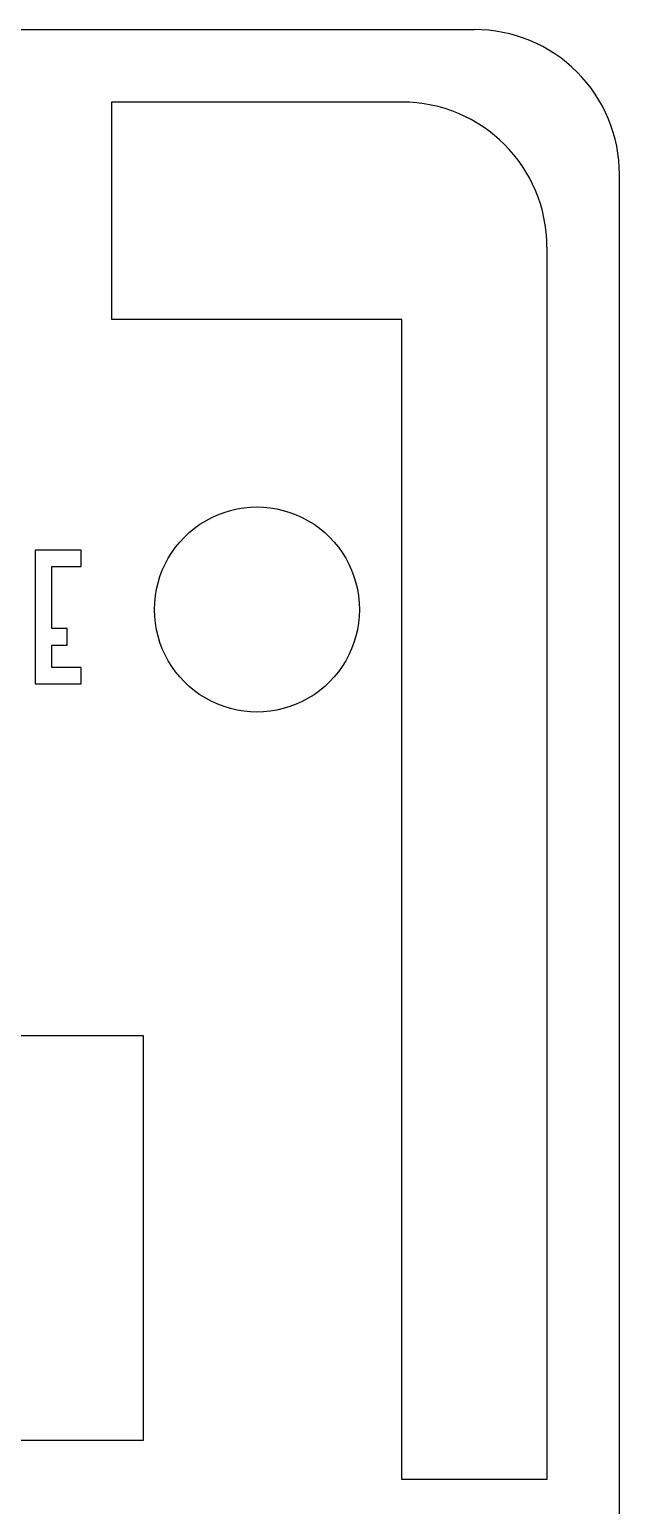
# Model space of a CAD drawing. Extents: x 22 to 393, y -202 to -22.
# Drawn here: x 372.2 to 392.5, y -73 to -22.1 of the extents above; entities that cross this region are included whole.
import ezdxf

# ---------------------------------------------------------------- set-up
doc = ezdxf.new("R2010")
doc.units = 0
doc.layers.get('0').update_dxf_attribs({"linetype": 'CONTINUOUS'})

msp = doc.modelspace()

# ---------------------------------------------------------------- linework, layer by layer
at = {"color": 7}
for points in [[(27.49804, -22.147459), (387.49986, -22.147459)], [(374.99798, -32.147439), (374.99798, -24.646819)], [(374.99798, -24.646819), (384.99796, -24.646819)], [(392.49858, -157.148459), (392.49858, -27.148719)], [(389.99922, -29.648079), (389.99922, -72.147359)], [(384.99796, -32.147439), (374.99798, -32.147439)], [(384.99796, -72.147359), (384.99796, -32.147439)], [(372.52402, -40.097639), (372.35384, -40.097639)], [(372.35384, -40.097639), (372.35384, -44.712819)], [(373.94134, -40.097639), (372.52402, -40.097639)], [(373.94134, -40.666599), (373.94134, -40.097639)], [(372.9228, -40.666599), (373.94134, -40.666599)], [(372.9228, -42.807819), (372.9228, -40.666599)], [(373.4562, -42.807819), (372.9228, -42.807819)], [(373.4562, -43.376779), (373.4562, -42.807819)], [(372.9228, -43.376779), (373.4562, -43.376779)], [(372.9228, -44.143859), (372.9228, -43.376779)], [(373.94134, -44.143859), (372.9228, -44.143859)], [(373.94134, -44.712819), (373.94134, -44.143859)], [(372.35384, -44.712819), (372.52402, -44.712819)], [(372.52402, -44.712819), (373.94134, -44.712819)], [(389.99922, -72.147359), (384.99796, -72.147359)]]:
    msp.add_lwpolyline(points, dxfattribs=at)
for points in [[(372.52402, -40.097639)], [(383.534768, -42.148689)], [(372.52402, -44.712819)], [(362.10748, -56.838779), (376.07748, -56.838779), (376.07748, -70.808779), (362.10748, -70.808779)]]:
    msp.add_lwpolyline(points, close=True, dxfattribs=at)
for points in [[(391.03619, -23.612776), (390.098237, -22.67507), (388.826151, -22.148443), (387.49986, -22.14878)], [(392.50112, -27.148719), (392.501107, -25.822428), (391.974143, -24.550481), (391.03619, -23.612776)], [(389.99922, -29.648841), (389.99922, -26.887919), (387.761422, -24.649552), (385.0005, -24.648851)], [(378.231476, -39.086832), (379.325372, -38.455271), (380.673108, -38.455271), (381.767004, -39.086832)], [(376.463712, -42.148689), (376.463712, -40.885567), (377.13758, -39.718393), (378.231476, -39.086832)], [(381.767004, -39.086832), (382.8609, -39.718393), (383.534768, -40.885567), (383.534768, -42.148689)], [(378.231476, -45.210546), (377.13758, -44.578984), (376.463712, -43.411811), (376.463712, -42.148689)], [(383.534768, -42.148689), (383.534768, -43.411811), (382.8609, -44.578984), (381.767004, -45.210546)], [(381.767004, -45.210546), (380.673108, -45.842107), (379.325372, -45.842107), (378.231476, -45.210546)]]:
    msp.add_open_spline(points, degree=3, dxfattribs=at)

doc.saveas('drawing.dxf')
